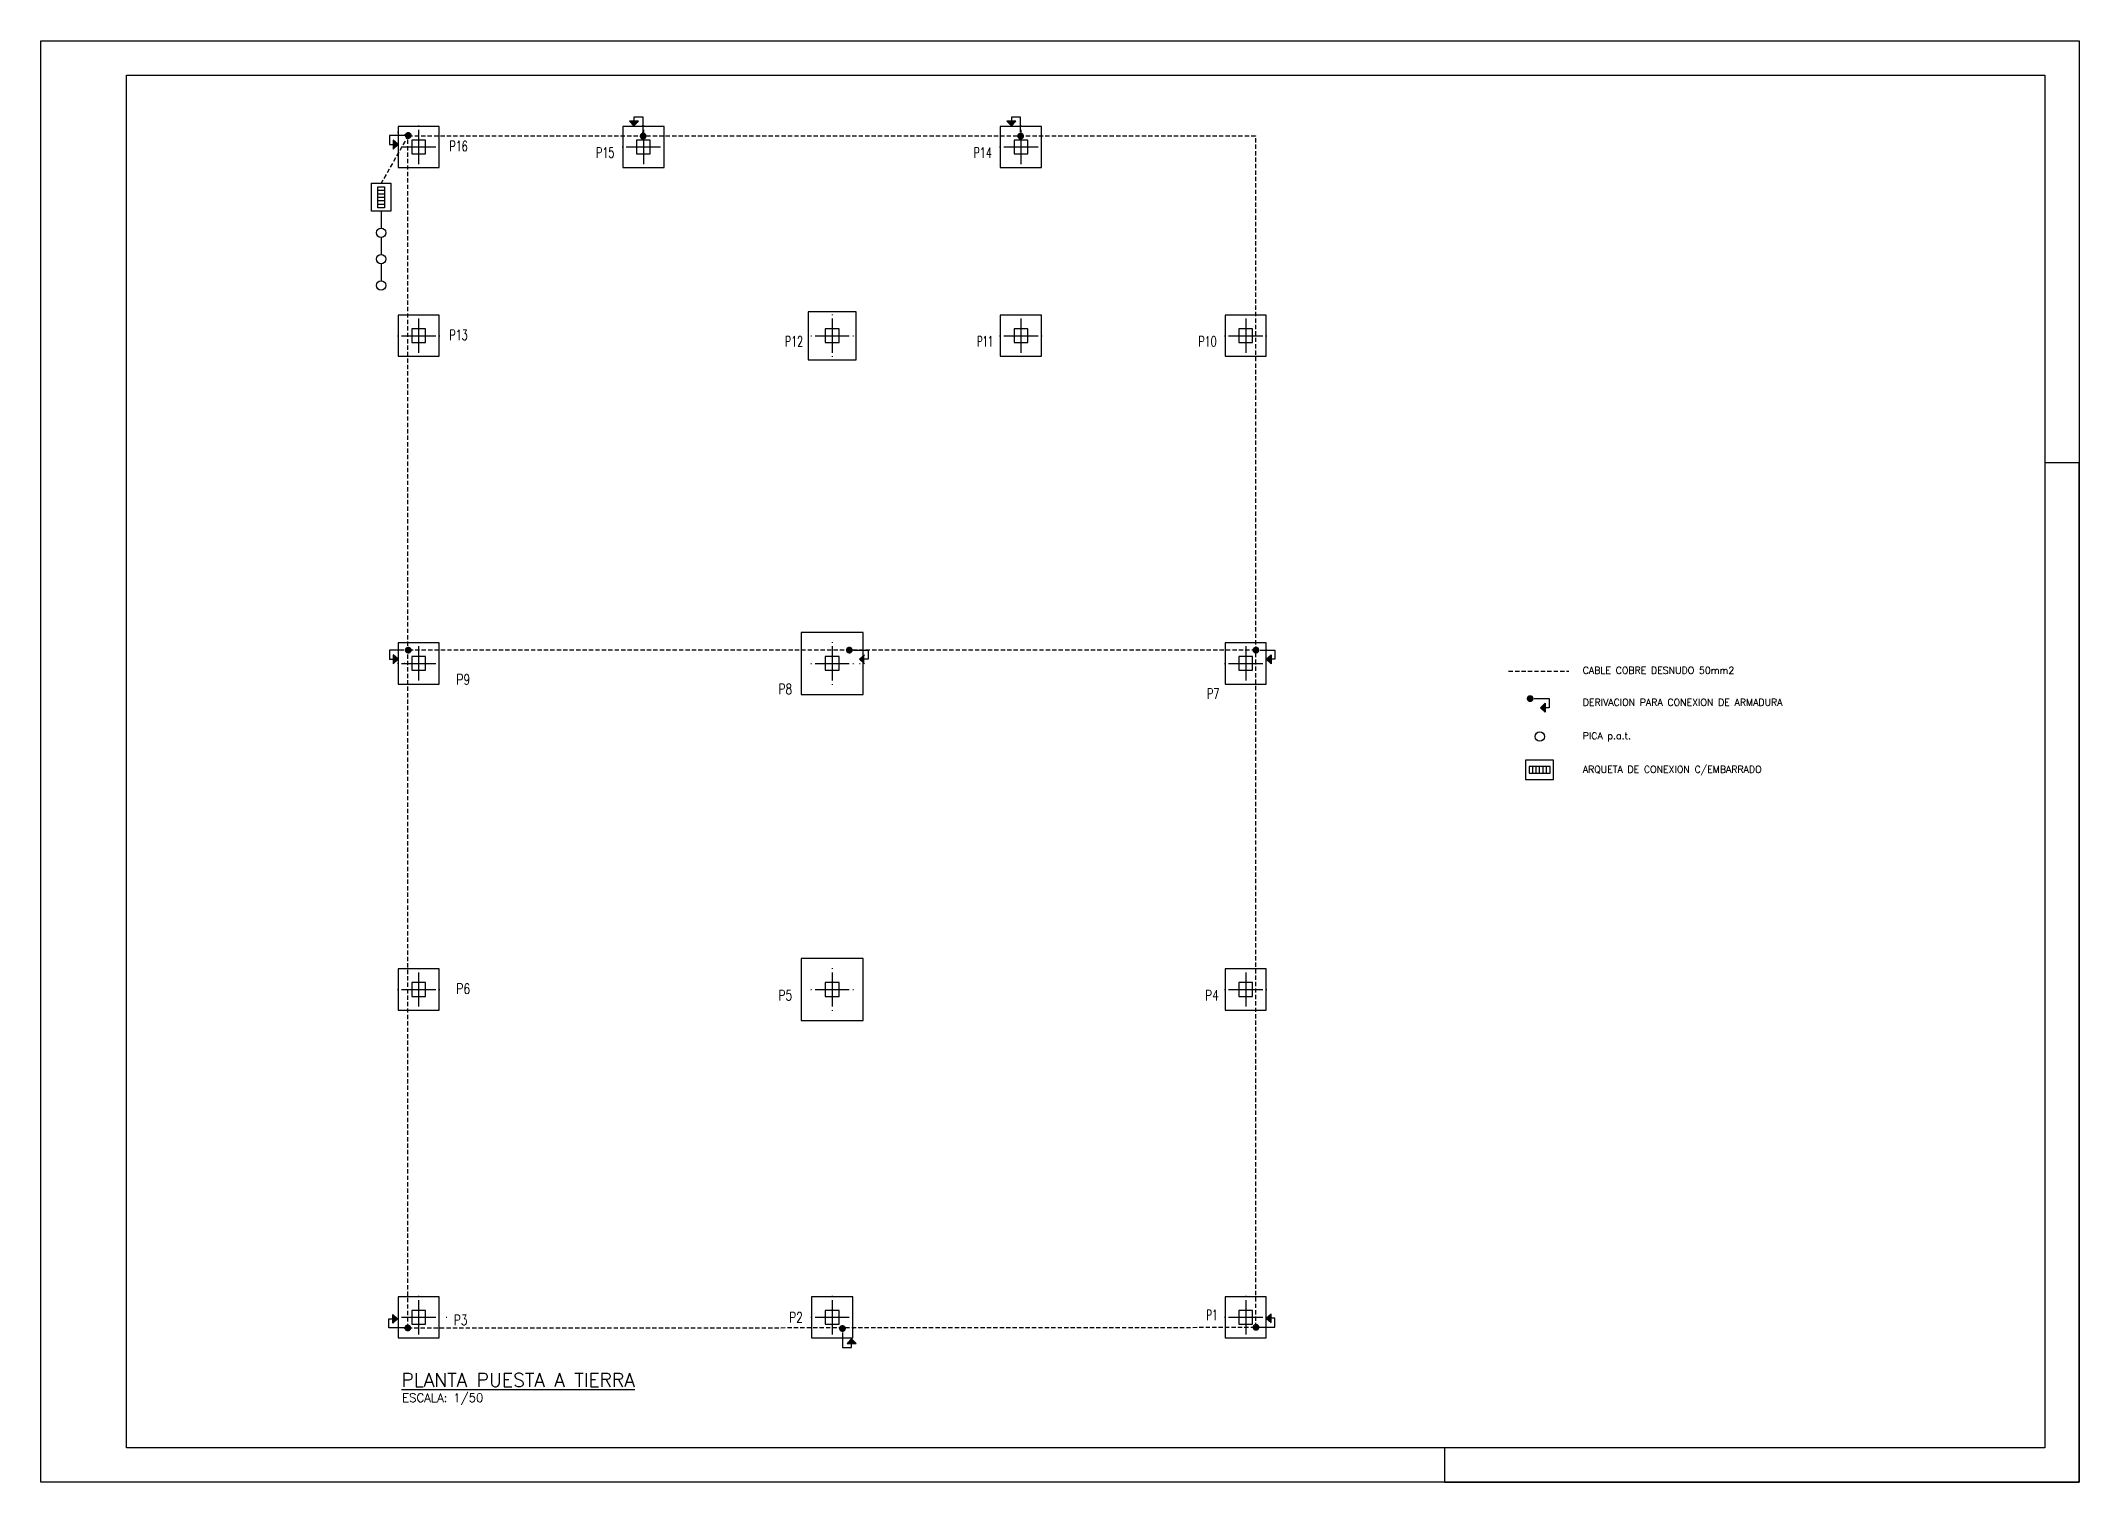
# Model space of a CAD drawing. Extents: x -9498 to 20202, y -8630 to 12370.
import ezdxf
from ezdxf.enums import TextEntityAlignment as Align

# ---------------------------------------------------------------- set-up
doc = ezdxf.new("R2010")
doc.units = 0
doc.header["$MEASUREMENT"] = 0
doc.linetypes.add('CYPELINEA', pattern=[0])
doc.linetypes.add('LÍNEAS_OCULTAS2', pattern=[0.1875, 0.125, -0.0625])
doc.layers.get('0').update_dxf_attribs({"linetype": 'CONTINUOUS'})
for name, color, linetype in [('015', 1, 'CONTINUOUS'), ('07', 6, 'CONTINUOUS'), ('0TIERRA', 6, 'LÍNEAS_OCULTAS2'), ('PILAR_EJES', 1, 'CYPELINEA'), ('PILAR_RECT', 2, 'CYPELINEA'), ('PILAR_REF', 3, 'CYPELINEA'), ('ZAP_DIBUJO', 2, 'CYPELINEA')]:
    doc.layers.add(name, color=color, linetype=linetype)
doc.styles.get("Standard").update_dxf_attribs({"font": 'simplex.shx'})

# ---------------------------------------------------------------- blocks, each defined once
blk = doc.blocks.new('ENC')
for points in [[(0, 0), (0, 297), (-10, 297)], [(-185, 10), (-185, 0), (0, 0)]]:
    blk.add_lwpolyline(points)
blk = doc.blocks.new('A2h')
at = {"layer": '015'}
blk.add_lwpolyline([(-594, 0), (-594, 420), (0, 420), (0, 0)], close=True, dxfattribs=at)
at = {"layer": '07'}
blk.add_lwpolyline([(-569, 10), (-569, 410), (-10, 410), (-10, 10)], close=True, dxfattribs=at)
at = {"layer": '015'}
blk.add_blockref('ENC', (0, 0), dxfattribs=at)

msp = doc.modelspace()

# ---------------------------------------------------------------- hatches: boundary and pattern name
at = {"linetype": 'Continuous'}
h = msp.add_hatch(color=256, dxfattribs=at)
h.paths.add_polyline_path([(-921, 11199), (-856, 11130), (-856, 11199)])
h.paths.add_polyline_path([(-856, 11199), (-856, 11130), (-791, 11199)])
h = msp.add_hatch(color=256, dxfattribs=at)
h.paths.add_polyline_path([(4579, 11199), (4644, 11130), (4644, 11199)])
h.paths.add_polyline_path([(4644, 11199), (4644, 11130), (4709, 11199)])
h = msp.add_hatch(color=256, dxfattribs=at)
h.paths.add_polyline_path([(-4362, 10792), (-4293, 10857), (-4362, 10857)])
h.paths.add_polyline_path([(-4362, 10857), (-4293, 10857), (-4362, 10922)])
h = msp.add_hatch(color=256, dxfattribs=at)
h.paths.add_polyline_path([(-4362, 3294), (-4293, 3359), (-4362, 3359)])
h.paths.add_polyline_path([(-4362, 3359), (-4293, 3359), (-4362, 3424)])
h = msp.add_hatch(color=256, dxfattribs=at)
h.paths.add_polyline_path([(2501, 3359), (2432, 3359), (2501, 3294)])
h.paths.add_polyline_path([(2501, 3424), (2432, 3359), (2501, 3359)])
h = msp.add_hatch(color=256, dxfattribs=at)
h.paths.add_polyline_path([(8426, 3359), (8357, 3359), (8426, 3294)])
h.paths.add_polyline_path([(8426, 3424), (8357, 3359), (8426, 3359)])
h = msp.add_hatch(color=256, dxfattribs=at)
h.paths.add_polyline_path([(12420, 2653), (12351, 2653), (12420, 2588)])
h.paths.add_polyline_path([(12420, 2718), (12351, 2653), (12420, 2653)])
h = msp.add_hatch(color=256, dxfattribs=at)
h.paths.add_polyline_path([(-4369, -6249), (-4300, -6249), (-4369, -6185)])
h.paths.add_polyline_path([(-4369, -6314), (-4300, -6249), (-4369, -6249)])
h = msp.add_hatch(color=256, dxfattribs=at)
h.paths.add_polyline_path([(8426, -6175), (8357, -6240), (8426, -6240)])
h.paths.add_polyline_path([(8426, -6240), (8357, -6240), (8426, -6305)])
h = msp.add_hatch(color=256, dxfattribs=at)
h.paths.add_polyline_path([(2381, -6609), (2316, -6541), (2316, -6609)])
h.paths.add_polyline_path([(2316, -6609), (2316, -6541), (2251, -6609)])

# ---------------------------------------------------------------- linework, layer by layer
at = {"color": 6, "linetype": 'LÍNEAS_OCULTAS2', "ltscale": 500}
for p, q in [((-4144, 10990), (-4539, 10294)), ((11888, 3186), (12764, 3186))]:
    msp.add_line(p, q, dxfattribs=at)
at = {"linetype": 'Continuous'}
for p, q in [((-4419, 10990), (-4419, 10857)), ((-4204, 10990), (-4419, 10990)), ((-856, 11130), (-921, 11199)), ((-791, 11199), (-921, 11199)), ((-722, 11256), (-856, 11256)), ((-856, 11256), (-856, 11130)), ((-856, 11130), (-791, 11199)), ((-722, 11041), (-722, 11256)), ((4709, 11199), (4579, 11199)), ((4644, 11130), (4579, 11199)), ((4644, 11256), (4644, 11130)), ((4778, 11256), (4644, 11256)), ((4644, 11130), (4709, 11199)), ((4778, 11041), (4778, 11256)), ((-4419, 10857), (-4293, 10857)), ((-4293, 10857), (-4362, 10922)), ((-4362, 10922), (-4362, 10792)), ((-4293, 10857), (-4362, 10792)), ((-4679, 9888), (-4679, 10294)), ((-4679, 10294), (-4398, 10294)), ((-4589, 9938), (-4589, 10244)), ((-4589, 10244), (-4489, 10244)), ((-4589, 10191), (-4489, 10191)), ((-4589, 10141), (-4489, 10141)), ((-4489, 10244), (-4489, 9938)), ((-4398, 10294), (-4398, 9888)), ((-4398, 9888), (-4679, 9888)), ((-4589, 10091), (-4489, 10091)), ((-4589, 10041), (-4489, 10041)), ((-4589, 9991), (-4489, 9991)), ((-4489, 9938), (-4589, 9938)), ((-4419, 3492), (-4419, 3359)), ((-4204, 3492), (-4419, 3492)), ((-4419, 3359), (-4293, 3359)), ((-4293, 3359), (-4362, 3424)), ((-4362, 3424), (-4362, 3294)), ((-4293, 3359), (-4362, 3294)), ((2342, 3492), (2558, 3492)), ((2432, 3359), (2501, 3424)), ((2432, 3359), (2501, 3294)), ((2558, 3359), (2432, 3359)), ((2558, 3492), (2558, 3359)), ((8267, 3492), (8483, 3492)), ((8357, 3359), (8426, 3424)), ((8483, 3359), (8357, 3359)), ((8357, 3359), (8426, 3294)), ((8426, 3424), (8426, 3294)), ((8483, 3492), (8483, 3359)), ((12262, 2786), (12477, 2786)), ((12351, 2653), (12420, 2718)), ((12420, 2718), (12420, 2588)), ((12477, 2786), (12477, 2653)), ((12477, 2653), (12351, 2653)), ((12351, 2653), (12420, 2588)), ((12542, 1890), (12136, 1890)), ((12136, 1890), (12136, 1608)), ((12492, 1799), (12186, 1799)), ((12186, 1799), (12186, 1699)), ((12239, 1699), (12239, 1799)), ((12289, 1699), (12289, 1799)), ((12339, 1699), (12339, 1799)), ((12389, 1699), (12389, 1799)), ((12439, 1699), (12439, 1799)), ((12492, 1699), (12492, 1799)), ((12542, 1608), (12542, 1890)), ((12136, 1608), (12542, 1608)), ((12186, 1699), (12492, 1699)), ((-4300, -6249), (-4369, -6185)), ((-4369, -6314), (-4369, -6185)), ((8357, -6240), (8426, -6175)), ((8426, -6305), (8426, -6175)), ((-4427, -6383), (-4427, -6249)), ((-4427, -6249), (-4300, -6249)), ((-4211, -6383), (-4427, -6383)), ((-4300, -6249), (-4369, -6314)), ((2182, -6451), (2182, -6667)), ((8267, -6373), (8483, -6373)), ((8483, -6240), (8357, -6240)), ((8357, -6240), (8426, -6305)), ((8483, -6373), (8483, -6240)), ((2182, -6667), (2316, -6667)), ((2316, -6541), (2251, -6609)), ((2251, -6609), (2381, -6609)), ((2316, -6667), (2316, -6541)), ((2316, -6541), (2381, -6609))]:
    msp.add_line(p, q, dxfattribs=at)
at = {"color": 6, "linetype": 'Continuous'}
for p, q in [((-4539, 9888), (-4539, 9641)), ((-4539, 9504), (-4539, 9257)), ((-4539, 9120), (-4539, 8873))]:
    msp.add_line(p, q, dxfattribs=at)
at = {"linetype": 'Continuous', "const_width": 50}
for points in [[(-4169, 10990, 1), (-4119, 10990, 1)], [(-697, 10981, -1), (-747, 10981, -1)], [(4803, 10981, -1), (4753, 10981, -1)], [(-4169, 3492, 1), (-4119, 3492, 1)], [(2307, 3492, -1), (2257, 3492, -1)], [(8232, 3492, -1), (8182, 3492, -1)], [(12227, 2786, -1), (12177, 2786, -1)], [(-4176, -6383, 1), (-4126, -6383, 1)], [(2207, -6391, -1), (2157, -6391, -1)], [(8232, -6373, -1), (8182, -6373, -1)]]:
    msp.add_lwpolyline(points, format="xyb", close=True, dxfattribs=at)
at = {"linetype": 'Continuous'}
for centre in [(-4539, 9573), (-4539, 9189), (-4539, 8805), (12341, 2233)]:
    msp.add_circle(centre, 68.7, dxfattribs=at)
at = {"layer": '0TIERRA', "color": 6, "linetype": 'LÍNEAS_OCULTAS2', "ltscale": 500}
for p, q in [((-4151, -6383), (-4151, 11051)), ((-4144, 10984), (8207, 10984)), ((8207, 3294), (8207, 10984)), ((8207, 3492), (-4144, 3492)), ((8207, -6373), (8207, 3294)), ((-4151, -6383), (8207, -6373))]:
    msp.add_line(p, q, dxfattribs=at)
at = {"layer": 'PILAR_EJES'}
for p, q in [((-4293, 11031), (-4303, 11031)), ((-4203, 10994), (-4193, 10994)), ((-4193, 10994), (-4203, 10994)), ((-4193, 10994), (-4203, 10994)), ((-4193, 10994), (-4203, 10994)), ((-3993, 11133), (-3993, 11123)), ((-3993, 11073), (-3993, 10573)), ((-726, 11130), (-726, 11140)), ((-726, 11030), (-726, 11040)), ((-726, 11030), (-726, 11040)), ((-726, 11030), (-726, 11040)), ((-718, 11133), (-718, 11123)), ((-718, 11073), (-718, 10573)), ((4782, 11133), (4782, 11123)), ((4782, 11073), (4782, 10573)), ((-4243, 10823), (-3743, 10823)), ((-1028, 10823), (-1018, 10823)), ((-968, 10823), (-468, 10823)), ((4472, 10823), (4482, 10823)), ((4532, 10823), (5032, 10823)), ((-3993, 10523), (-3993, 10513)), ((-718, 10523), (-718, 10513)), ((4782, 10523), (4782, 10513)), ((-3993, 8383), (-3993, 8373)), ((-3993, 8323), (-3993, 7823)), ((2032, 8383), (2032, 8373)), ((2032, 8323), (2032, 7823)), ((4782, 8383), (4782, 8373)), ((4782, 8323), (4782, 7823)), ((8057, 8383), (8057, 8373)), ((8057, 8323), (8057, 7823)), ((-4303, 8073), (-4293, 8073)), ((-4243, 8073), (-3743, 8073)), ((-3693, 8073), (-3683, 8073)), ((1722, 8073), (1732, 8073)), ((1782, 8073), (2282, 8073)), ((2332, 8073), (2342, 8073)), ((4472, 8073), (4482, 8073)), ((4532, 8073), (5032, 8073)), ((5082, 8073), (5092, 8073)), ((7747, 8073), (7757, 8073)), ((7807, 8073), (8307, 8073)), ((8357, 8073), (8367, 8073)), ((-3993, 7773), (-3993, 7763)), ((2032, 7773), (2032, 7763)), ((4782, 7773), (4782, 7763)), ((8057, 7773), (8057, 7763)), ((-3993, 3608), (-3993, 3598)), ((2032, 3608), (2032, 3598)), ((8057, 3608), (8057, 3598)), ((-4293, 3298), (-4303, 3298)), ((-4243, 3298), (-3743, 3298)), ((-4203, 3298), (-4193, 3298)), ((-4193, 3298), (-4203, 3298)), ((-4193, 3298), (-4203, 3298)), ((-4193, 3298), (-4203, 3298)), ((-3993, 3548), (-3993, 3048)), ((1722, 3298), (1732, 3298)), ((1782, 3298), (2282, 3298)), ((2032, 3548), (2032, 3048)), ((2332, 3298), (2342, 3298)), ((2432, 3298), (2442, 3298)), ((7747, 3298), (7757, 3298)), ((7807, 3298), (8307, 3298)), ((8057, 3548), (8057, 3048)), ((8357, 3496), (8367, 3496)), ((-3993, 2998), (-3993, 2988)), ((2032, 2998), (2032, 2988)), ((8057, 2998), (8057, 2988)), ((-3993, -1142), (-3993, -1152)), ((2032, -1142), (2032, -1152)), ((8057, -1142), (8057, -1152)), ((-4303, -1452), (-4293, -1452)), ((-4243, -1452), (-3743, -1452)), ((-3993, -1202), (-3993, -1702)), ((-3693, -1452), (-3683, -1452)), ((1722, -1452), (1732, -1452)), ((1782, -1452), (2282, -1452)), ((2032, -1202), (2032, -1702)), ((2332, -1452), (2342, -1452)), ((7747, -1452), (7757, -1452)), ((7807, -1452), (8307, -1452)), ((8057, -1202), (8057, -1702)), ((8357, -1452), (8367, -1452)), ((-3993, -1752), (-3993, -1762)), ((2032, -1752), (2032, -1762)), ((8057, -1752), (8057, -1762)), ((-3993, -5917), (-3993, -5927)), ((2032, -5917), (2032, -5927)), ((8057, -5917), (8057, -5927)), ((-4243, -6227), (-3743, -6227)), ((-3993, -5977), (-3993, -6477)), ((-3593, -6227), (-3583, -6227)), ((1722, -6227), (1732, -6227)), ((1782, -6227), (2282, -6227)), ((2032, -5977), (2032, -6477)), ((7747, -6227), (7757, -6227)), ((7807, -6227), (8307, -6227)), ((8057, -5977), (8057, -6477)), ((-4210, -6379), (-4200, -6379)), ((-4200, -6379), (-4210, -6379)), ((-4200, -6379), (-4210, -6379)), ((-3993, -6527), (-3993, -6537)), ((2032, -6527), (2032, -6537)), ((2332, -6388), (2342, -6388)), ((8057, -6527), (8057, -6537)), ((8257, -6373), (8267, -6373))]:
    msp.add_line(p, q, dxfattribs=at)
at = {"layer": 'PILAR_RECT'}
for p, q in [((-3893, 10923), (-4093, 10923)), ((-4093, 10923), (-4093, 10723)), ((-4093, 10723), (-3893, 10723)), ((-3893, 10723), (-3893, 10923)), ((-618, 10923), (-818, 10923)), ((-818, 10923), (-818, 10723)), ((-818, 10723), (-618, 10723)), ((-618, 10723), (-618, 10923)), ((4882, 10923), (4682, 10923)), ((4682, 10923), (4682, 10723)), ((4682, 10723), (4882, 10723)), ((4882, 10723), (4882, 10923)), ((-3893, 8173), (-4093, 8173)), ((-4093, 8173), (-4093, 7973)), ((-3893, 7973), (-3893, 8173)), ((2132, 8173), (1932, 8173)), ((1932, 8173), (1932, 7973)), ((2132, 7973), (2132, 8173)), ((4882, 8173), (4682, 8173)), ((4682, 8173), (4682, 7973)), ((4882, 7973), (4882, 8173)), ((8157, 8173), (7957, 8173)), ((7957, 8173), (7957, 7973)), ((8157, 7973), (8157, 8173)), ((-4093, 7973), (-3893, 7973)), ((1932, 7973), (2132, 7973)), ((4682, 7973), (4882, 7973)), ((7957, 7973), (8157, 7973)), ((-3893, 3398), (-4093, 3398)), ((-4093, 3398), (-4093, 3198)), ((-3893, 3198), (-3893, 3398)), ((2132, 3398), (1932, 3398)), ((1932, 3398), (1932, 3198)), ((2132, 3198), (2132, 3398)), ((8157, 3398), (7957, 3398)), ((7957, 3398), (7957, 3198)), ((8157, 3198), (8157, 3398)), ((-4093, 3198), (-3893, 3198)), ((1932, 3198), (2132, 3198)), ((7957, 3198), (8157, 3198)), ((-3893, -1352), (-4093, -1352)), ((-4093, -1352), (-4093, -1552)), ((-3893, -1552), (-3893, -1352)), ((2132, -1352), (1932, -1352)), ((1932, -1352), (1932, -1552)), ((2132, -1552), (2132, -1352)), ((8157, -1352), (7957, -1352)), ((7957, -1352), (7957, -1552)), ((8157, -1552), (8157, -1352)), ((-4093, -1552), (-3893, -1552)), ((1932, -1552), (2132, -1552)), ((7957, -1552), (8157, -1552)), ((-3893, -6127), (-4093, -6127)), ((-4093, -6127), (-4093, -6327)), ((-3893, -6327), (-3893, -6127)), ((2132, -6127), (1932, -6127)), ((1932, -6127), (1932, -6327)), ((2132, -6327), (2132, -6127)), ((8157, -6127), (7957, -6127)), ((7957, -6127), (7957, -6327)), ((8157, -6327), (8157, -6127)), ((-4093, -6327), (-3893, -6327)), ((1932, -6327), (2132, -6327)), ((7957, -6327), (8157, -6327))]:
    msp.add_line(p, q, dxfattribs=at)
at = {"layer": 'ZAP_DIBUJO'}
for p, q in [((-3693, 11123), (-4293, 11123)), ((-4293, 11123), (-4293, 10523)), ((-3693, 10523), (-3693, 11123)), ((-418, 11123), (-1018, 11123)), ((-1018, 11123), (-1018, 10523)), ((-418, 10523), (-418, 11123)), ((5082, 11123), (4482, 11123)), ((4482, 11123), (4482, 10523)), ((5082, 10523), (5082, 11123)), ((-4293, 10523), (-3693, 10523)), ((-1018, 10523), (-418, 10523)), ((4482, 10523), (5082, 10523)), ((-3693, 8373), (-4293, 8373)), ((-4293, 8373), (-4293, 7773)), ((-3693, 7773), (-3693, 8373)), ((2382, 8423), (1682, 8423)), ((1682, 8423), (1682, 7723)), ((2382, 7723), (2382, 8423)), ((5082, 8373), (4482, 8373)), ((4482, 8373), (4482, 7773)), ((5082, 7773), (5082, 8373)), ((8357, 8373), (7757, 8373)), ((7757, 8373), (7757, 7773)), ((8357, 7773), (8357, 8373)), ((-4293, 7773), (-3693, 7773)), ((1682, 7723), (2382, 7723)), ((4482, 7773), (5082, 7773)), ((7757, 7773), (8357, 7773)), ((-3693, 3598), (-4293, 3598)), ((-4293, 3598), (-4293, 2998)), ((-3693, 2998), (-3693, 3598)), ((2482, 3748), (1582, 3748)), ((1582, 3748), (1582, 2848)), ((2482, 2848), (2482, 3748)), ((8357, 3598), (7757, 3598)), ((7757, 3598), (7757, 2998)), ((8357, 2998), (8357, 3598)), ((-4293, 2998), (-3693, 2998)), ((7757, 2998), (8357, 2998)), ((1582, 2848), (2482, 2848)), ((-3693, -1152), (-4293, -1152)), ((-4293, -1152), (-4293, -1752)), ((-3693, -1752), (-3693, -1152)), ((2482, -1002), (1582, -1002)), ((1582, -1002), (1582, -1902)), ((2482, -1902), (2482, -1002)), ((8357, -1152), (7757, -1152)), ((7757, -1152), (7757, -1752)), ((8357, -1752), (8357, -1152)), ((-4293, -1752), (-3693, -1752)), ((7757, -1752), (8357, -1752)), ((1582, -1902), (2482, -1902)), ((-3693, -5927), (-4293, -5927)), ((-4293, -5927), (-4293, -6527)), ((-3693, -6527), (-3693, -5927)), ((2332, -5927), (1732, -5927)), ((1732, -5927), (1732, -6527)), ((2332, -6527), (2332, -5927)), ((8357, -5927), (7757, -5927)), ((7757, -5927), (7757, -6527)), ((8357, -6527), (8357, -5927)), ((-4293, -6527), (-3693, -6527)), ((1732, -6527), (2332, -6527)), ((7757, -6527), (8357, -6527))]:
    msp.add_line(p, q, dxfattribs=at)

# ---------------------------------------------------------------- block references
at = {"xscale": 50.00000000018008, "yscale": 49.99999999995271, "zscale": 49.99999999999882}
msp.add_blockref('A2h', (20202, -8630), dxfattribs=at)

# ---------------------------------------------------------------- texts
at = {"color": 2, "linetype": 'Continuous'}
for s, height, p in [('CABLE COBRE DESNUDO 50mm2', 100, (12968, 3147)), ('DERIVACION PARA CONEXION DE ARMADURA', 100, (12968, 2682)), ('PICA p.a.t.', 100, (12968, 2194)), ('ARQUETA DE CONEXION C/EMBARRADO', 100, (12968, 1706)), ('ESCALA: 1/50', 125, (-4233, -7462))]:
    msp.add_text(s, height=height, dxfattribs=at).set_placement(p)
at = {"color": 6, "linetype": 'Continuous'}
msp.add_text('%%uPLANTA PUESTA A TIERRA', height=200, dxfattribs=at).set_placement((-4245, -7240))
at = {"layer": 'PILAR_REF'}
for s, width, p, p2 in [('P16', 0.7462, (-3544, 10760), (-3278, 10760)), ('P15', 0.731569, (-1408, 10665), (-1141, 10665)), ('P14', 0.7175, (4092, 10665), (4359, 10665)), ('P13', 0.731569, (-3544, 8010), (-3278, 8010)), ('P12', 0.731569, (1342, 7915), (1609, 7915)), ('P11', 0.778333, (4142, 7915), (4376, 7915)), ('P10', 0.731569, (7367, 7915), (7634, 7915)), ('P9', 0.823529, (-3444, 2990), (-3244, 2990)), ('P8', 0.8, (1250, 2851), (1450, 2851)), ('P7', 0.734, (7492, 2784), (7676, 2784)), ('P6', 0.823529, (-3444, -1515), (-3244, -1515)), ('P5', 0.8, (1250, -1610), (1450, -1610)), ('P4', 0.777778, (7467, -1610), (7667, -1610)), ('P3', 0.8, (-3479, -6342), (-3279, -6342)), ('P2', 0.8, (1407, -6304), (1607, -6304)), ('P1', 0.896538, (7482, -6269), (7649, -6269))]:
    msp.add_text(s, height=150, dxfattribs=dict(at, width=width)).set_placement(p, p2, align=Align.FIT)

doc.saveas('drawing.dxf')
